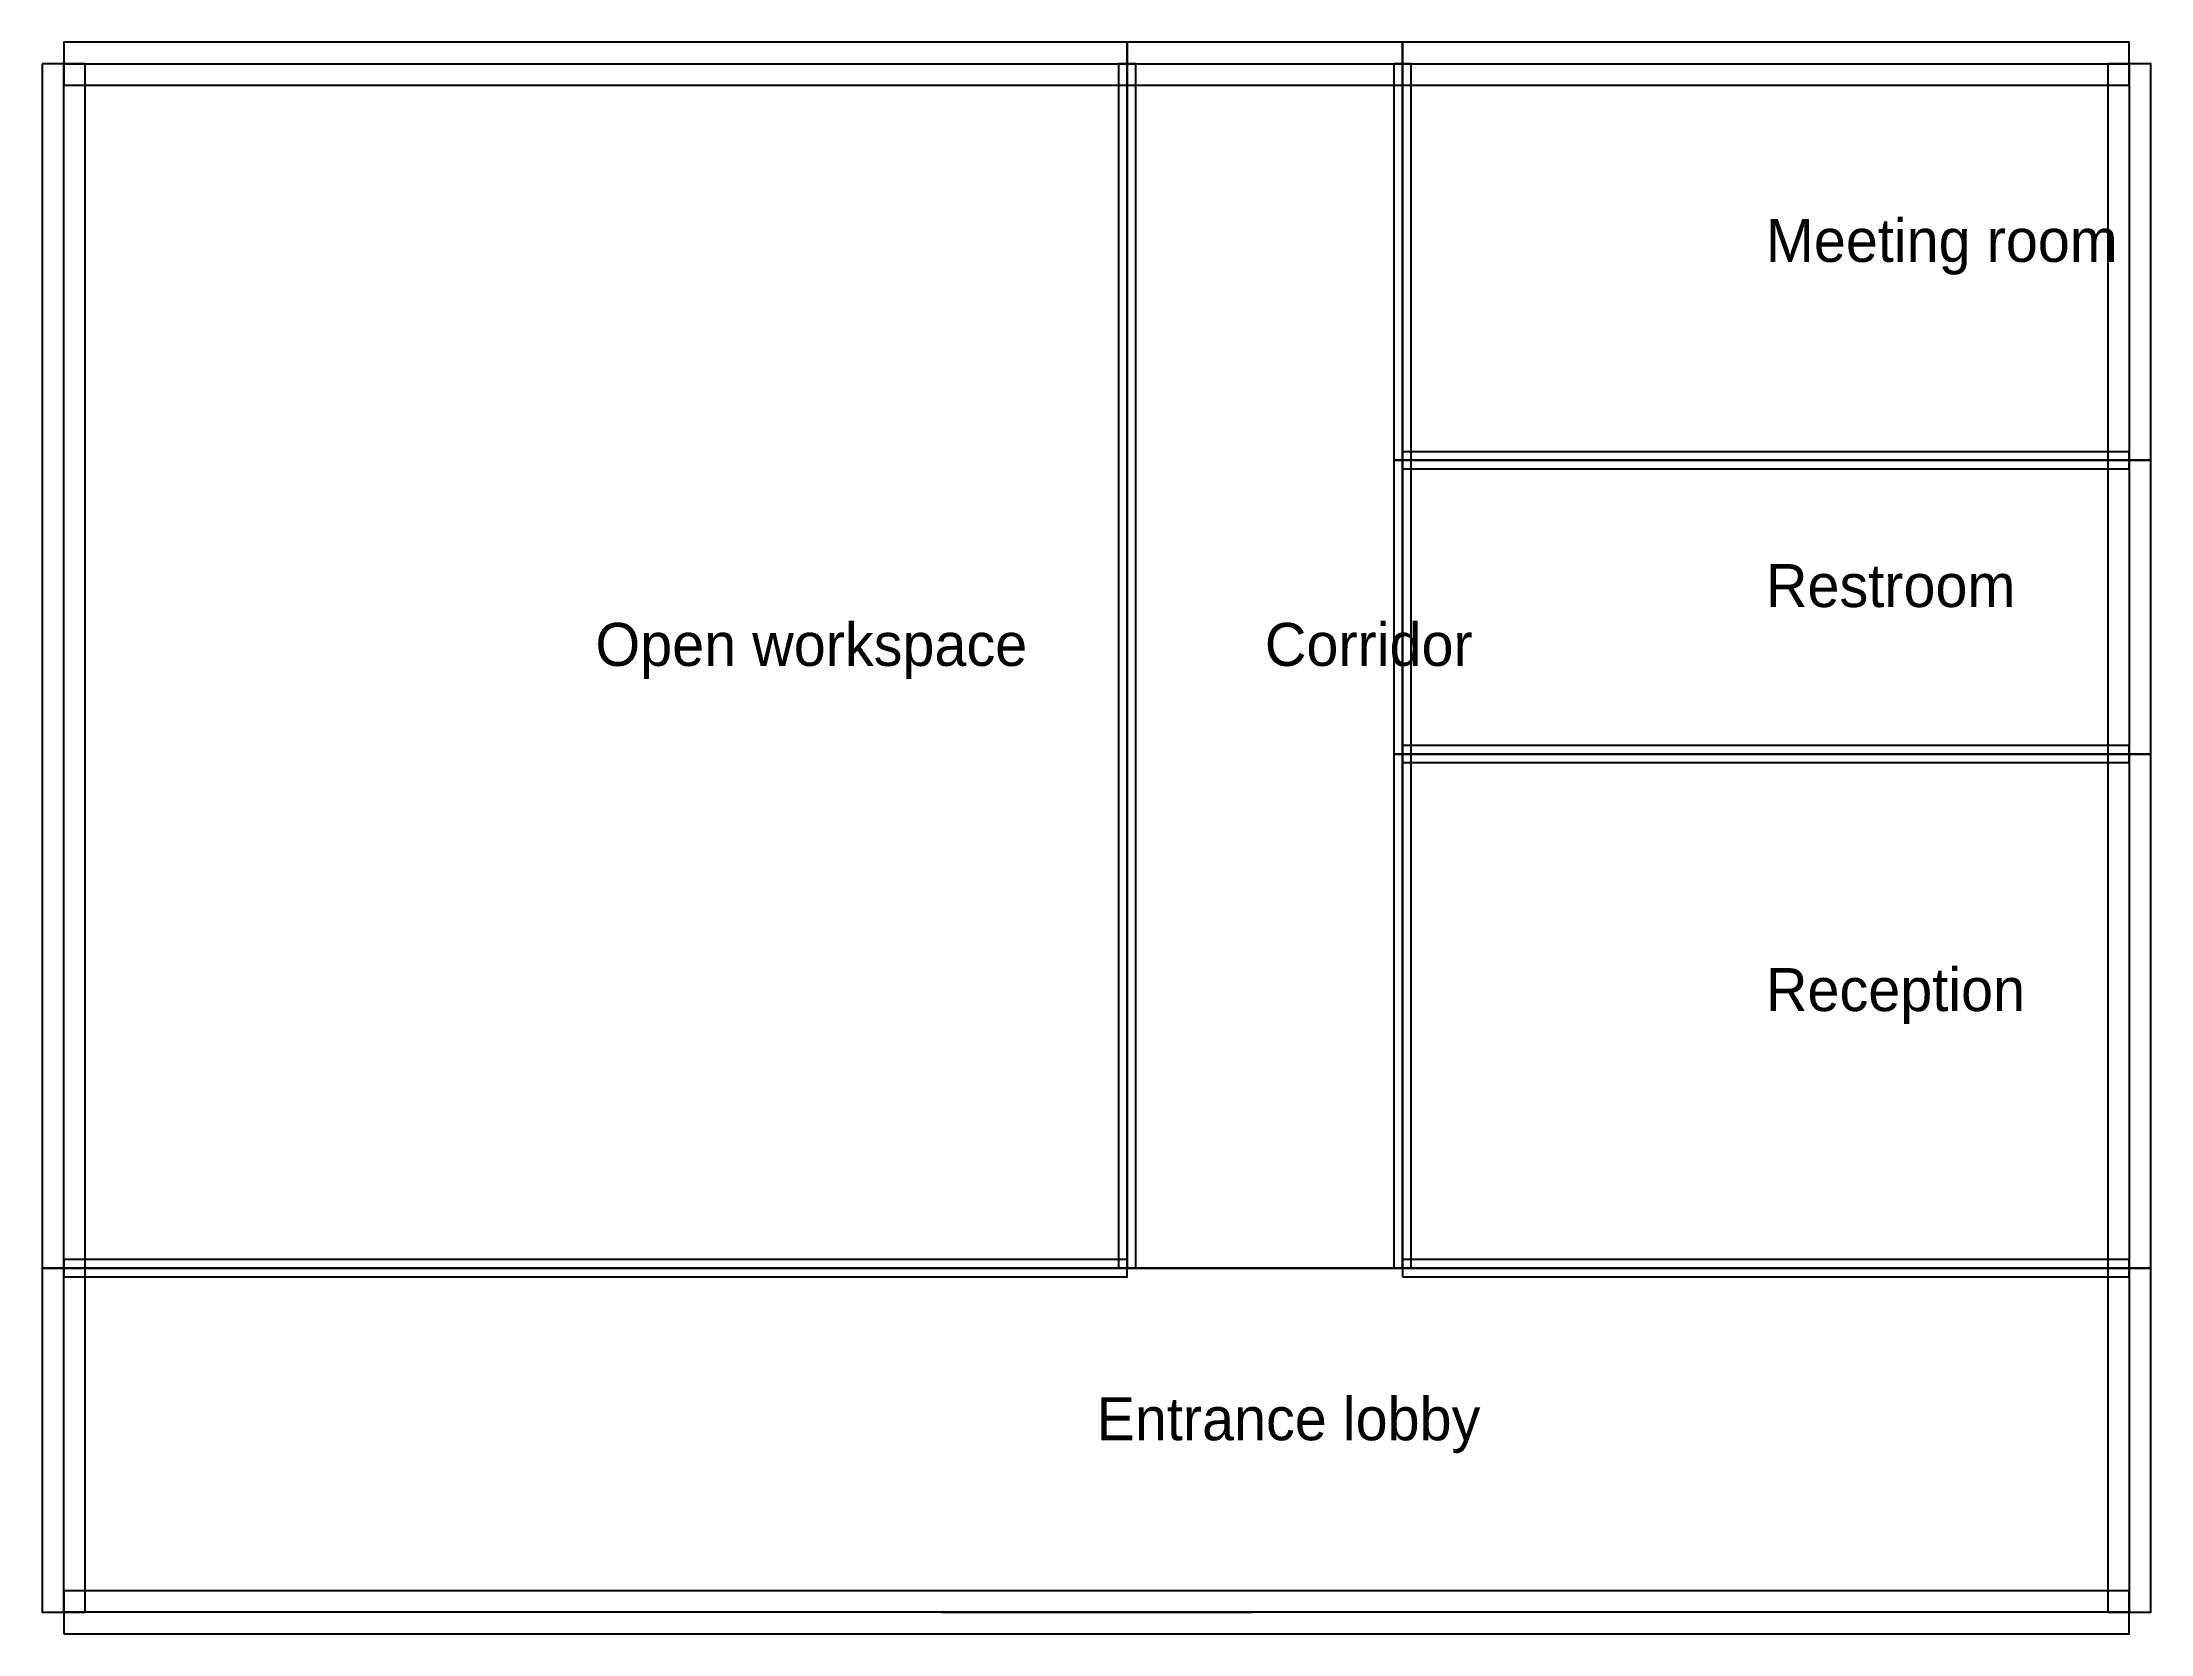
# Model space of a CAD drawing. Header units: millimetres. Extents: x -125 to 12125, y -9125 to 125.
import ezdxf

# ---------------------------------------------------------------- set-up
doc = ezdxf.new("R2010")
doc.units = ezdxf.units.MM
for name, color, linetype in [('DOORS', 3, 'CONTINUOUS'), ('LABELS', 8, 'CONTINUOUS'), ('SPACE_CIRCULATION_CORRIDOR', 8, 'CONTINUOUS'), ('SPACE_CIRCULATION_LOBBY', 8, 'CONTINUOUS'), ('SPACE_OFFICE_MEETING_ROOM', 8, 'CONTINUOUS'), ('SPACE_OFFICE_OPEN_WORKSPACE', 8, 'CONTINUOUS'), ('SPACE_OFFICE_RECEPTION', 8, 'CONTINUOUS'), ('SPACE_OFFICE_RESTROOM', 8, 'CONTINUOUS'), ('WALLS', 7, 'CONTINUOUS'), ('WINDOWS', 5, 'CONTINUOUS')]:
    doc.layers.add(name, color=color, linetype=linetype)

msp = doc.modelspace()

# ---------------------------------------------------------------- linework, layer by layer
at = {"layer": 'DOORS'}
for p, q in [((7778, -702), (7778, -1602)), ((6178, -2600), (6178, -4400)), ((7778, -2709), (7778, -3609)), ((8989, -7000), (10789, -7000)), ((5100, -9000), (6900, -9000))]:
    msp.add_line(p, q, dxfattribs=at)
at = {"layer": 'SPACE_CIRCULATION_CORRIDOR'}
msp.add_lwpolyline([(6178, 0), (7778, 0), (7778, -7000), (6178, -7000)], close=True, dxfattribs=at)
at = {"layer": 'SPACE_CIRCULATION_LOBBY'}
msp.add_lwpolyline([(0, -7000), (12000, -7000), (12000, -9000), (0, -9000)], close=True, dxfattribs=at)
at = {"layer": 'SPACE_OFFICE_MEETING_ROOM'}
msp.add_lwpolyline([(7778, 0), (12000, 0), (12000, -2305), (7778, -2305)], close=True, dxfattribs=at)
at = {"layer": 'SPACE_OFFICE_OPEN_WORKSPACE'}
msp.add_lwpolyline([(0, 0), (6178, 0), (6178, -7000), (0, -7000)], close=True, dxfattribs=at)
at = {"layer": 'SPACE_OFFICE_RECEPTION'}
msp.add_lwpolyline([(7778, -4012), (12000, -4012), (12000, -7000), (7778, -7000)], close=True, dxfattribs=at)
at = {"layer": 'SPACE_OFFICE_RESTROOM'}
msp.add_lwpolyline([(7778, -2305), (12000, -2305), (12000, -4012), (7778, -4012)], close=True, dxfattribs=at)
at = {"layer": 'WALLS'}
for points in [[(0, -125), (6178, -125), (6178, 125), (0, 125)], [(6178, -125), (7778, -125), (7778, 125), (6178, 125)], [(7778, -125), (12000, -125), (12000, 125), (7778, 125)], [(-125, 0), (-125, -7000), (125, -7000), (125, 0)], [(6128, 0), (6128, -7000), (6228, -7000), (6228, 0)], [(7728, 0), (7728, -2305), (7828, -2305), (7828, 0)], [(11875, 0), (11875, -2305), (12125, -2305), (12125, 0)], [(7728, -2305), (7728, -4012), (7828, -4012), (7828, -2305)], [(7778, -2355), (12000, -2355), (12000, -2255), (7778, -2255)], [(11875, -2305), (11875, -4012), (12125, -4012), (12125, -2305)], [(7728, -4012), (7728, -7000), (7828, -7000), (7828, -4012)], [(7778, -4062), (12000, -4062), (12000, -3962), (7778, -3962)], [(11875, -4012), (11875, -7000), (12125, -7000), (12125, -4012)], [(0, -7050), (6178, -7050), (6178, -6950), (0, -6950)], [(7778, -7050), (12000, -7050), (12000, -6950), (7778, -6950)], [(-125, -7000), (-125, -9000), (125, -9000), (125, -7000)], [(11875, -7000), (11875, -9000), (12125, -9000), (12125, -7000)], [(0, -9125), (12000, -9125), (12000, -8875), (0, -8875)]]:
    msp.add_lwpolyline(points, close=True, dxfattribs=at)
at = {"layer": 'WINDOWS'}
for p, q in [((745, 0), (2345, 0)), ((3834, 0), (5434, 0)), ((9089, 0), (10689, 0))]:
    msp.add_line(p, q, dxfattribs=at)

# ---------------------------------------------------------------- texts
at = {"layer": 'LABELS'}
for s, p in [('Meeting room', (9889, -1152)), ('Restroom', (9889, -3158)), ('Open workspace', (3089, -3500)), ('Corridor', (6978, -3500)), ('Reception', (9889, -5506)), ('Entrance lobby', (6000, -8000))]:
    msp.add_text(s, height=250, dxfattribs=at).set_placement(p)

doc.saveas('drawing.dxf')
